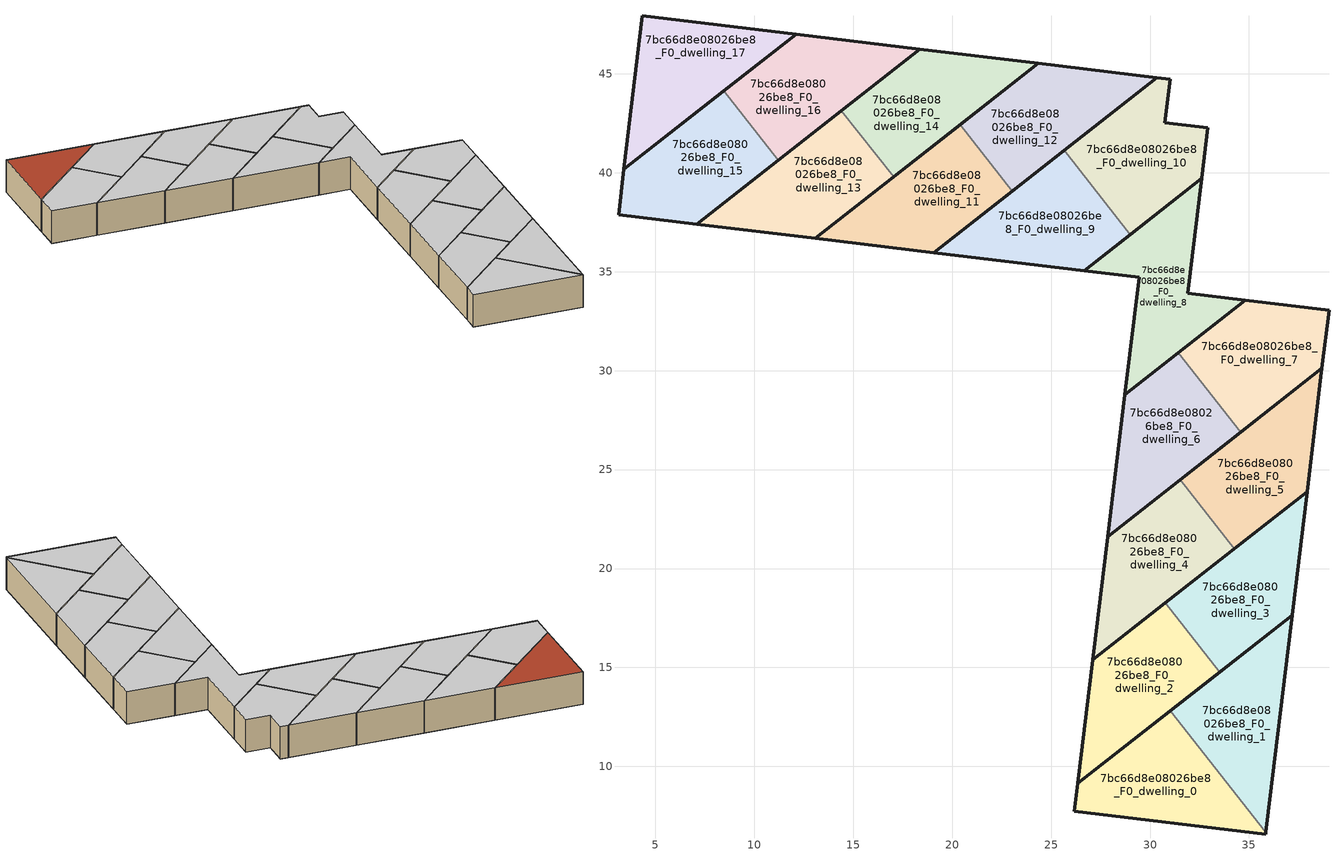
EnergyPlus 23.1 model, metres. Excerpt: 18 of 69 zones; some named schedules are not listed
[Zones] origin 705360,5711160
7bc66d8e08026be8_F0_dwelling_0
 floor ground (EU_floor_Construction): 35.84,6.57 35.85,6.67 31.03,12.81 26.35,9.14 26.18,7.74 z0
 wall outside (EU_wall_Construction): 35.85,6.67 35.84,6.57 26.18,7.74 26.35,9.14 31.03,12.81 z0:3
 wall to 7bc66d8e08026be8_F0_dwelling_1 (EU_wall_Construction): 31.03,12.81 35.85,6.67 z0:3
 ceiling to 7bc66d8e08026be8_F1_dwelling_0 (EU_floor_Construction): 31.03,12.81 35.85,6.67 35.84,6.57 26.18,7.74 26.35,9.14 z3
7bc66d8e08026be8_F0_dwelling_1
 floor ground (EU_floor_Construction): 35.85,6.67 37.18,17.64 31.03,12.81 z0
 wall outside (EU_wall_Construction): 31.03,12.81 37.18,17.64 35.85,6.67 z0:3
 ceiling to 7bc66d8e08026be8_F1_dwelling_1 (EU_floor_Construction): 37.18,17.64 35.85,6.67 31.03,12.81 z3
7bc66d8e08026be8_F0_dwelling_10
 floor ground (EU_floor_Construction): 32.62,39.73 32.93,42.27 30.76,42.54 31.02,44.73 30.34,44.81 25.66,41.13 28.99,36.88 z0
 wall outside (EU_wall_Construction): 25.66,41.13 30.34,44.81 31.02,44.73 30.76,42.54 32.93,42.27 32.62,39.73 28.99,36.88 z0:3
 wall to 7bc66d8e08026be8_F0_dwelling_9 (EU_wall_Construction): 28.99,36.88 25.66,41.13 z0:3
 ceiling to 7bc66d8e08026be8_F1_dwelling_10 (EU_floor_Construction): 31.02,44.73 30.76,42.54 32.93,42.27 32.62,39.73 28.99,36.88 25.66,41.13 30.34,44.81 z3
7bc66d8e08026be8_F0_dwelling_11
 floor ground (EU_floor_Construction): 23.03,39.07 20.4,42.42 13.08,36.68 19.08,35.96 z0
 wall outside (EU_wall_Construction): 23.03,39.07 19.08,35.96 13.08,36.68 20.4,42.42 z0:3
 wall to 7bc66d8e08026be8_F0_dwelling_12 (EU_wall_Construction): 20.4,42.42 23.03,39.07 z0:3
 ceiling to 7bc66d8e08026be8_F1_dwelling_11 (EU_floor_Construction): 20.4,42.42 23.03,39.07 19.08,35.96 13.08,36.68 z3
7bc66d8e08026be8_F0_dwelling_12
 floor ground (EU_floor_Construction): 30.34,44.81 24.35,45.53 20.4,42.42 23.03,39.07 z0
 wall outside (EU_wall_Construction): 20.4,42.42 24.35,45.53 30.34,44.81 23.03,39.07 z0:3
 ceiling to 7bc66d8e08026be8_F1_dwelling_12 (EU_floor_Construction): 30.34,44.81 23.03,39.07 20.4,42.42 24.35,45.53 z3
7bc66d8e08026be8_F0_dwelling_13
 floor ground (EU_floor_Construction): 17.04,39.79 14.41,43.14 7.09,37.4 13.08,36.68 z0
 wall outside (EU_wall_Construction): 17.04,39.79 13.08,36.68 7.09,37.4 14.41,43.14 z0:3
 wall to 7bc66d8e08026be8_F0_dwelling_14 (EU_wall_Construction): 14.41,43.14 17.04,39.79 z0:3
 ceiling to 7bc66d8e08026be8_F1_dwelling_13 (EU_floor_Construction): 14.41,43.14 17.04,39.79 13.08,36.68 7.09,37.4 z3
7bc66d8e08026be8_F0_dwelling_14
 floor ground (EU_floor_Construction): 24.35,45.53 18.36,46.25 14.41,43.14 17.04,39.79 z0
 wall outside (EU_wall_Construction): 14.41,43.14 18.36,46.25 24.35,45.53 17.04,39.79 z0:3
 ceiling to 7bc66d8e08026be8_F1_dwelling_14 (EU_floor_Construction): 24.35,45.53 17.04,39.79 14.41,43.14 18.36,46.25 z3
7bc66d8e08026be8_F0_dwelling_15
 floor ground (EU_floor_Construction): 11.21,40.64 8.46,44.14 3.41,40.17 3.14,37.88 7.09,37.4 z0
 wall outside (EU_wall_Construction): 11.21,40.64 7.09,37.4 3.14,37.88 3.41,40.17 8.46,44.14 z0:3
 wall to 7bc66d8e08026be8_F0_dwelling_16 (EU_wall_Construction): 8.46,44.14 11.21,40.64 z0:3
 ceiling to 7bc66d8e08026be8_F1_dwelling_15 (EU_floor_Construction): 8.46,44.14 11.21,40.64 7.09,37.4 3.14,37.88 3.41,40.17 z3
7bc66d8e08026be8_F0_dwelling_16
 floor ground (EU_floor_Construction): 18.36,46.25 12.11,47 8.46,44.14 11.21,40.64 z0
 wall outside (EU_wall_Construction): 8.46,44.14 12.11,47 18.36,46.25 11.21,40.64 z0:3
 ceiling to 7bc66d8e08026be8_F1_dwelling_16 (EU_floor_Construction): 18.36,46.25 11.21,40.64 8.46,44.14 12.11,47 z3
7bc66d8e08026be8_F0_dwelling_17
 floor ground (EU_floor_Construction): 12.11,47 4.35,47.94 3.41,40.17 z0
 wall outside (EU_wall_Construction): 3.41,40.17 4.35,47.94 12.11,47 3.41,40.17 z0:3
 roof outside (EU_roof_Construction): 12.11,47 3.41,40.17 4.35,47.94 z3
7bc66d8e08026be8_F0_dwelling_2
 floor ground (EU_floor_Construction): 33.51,14.77 30.77,18.26 27.11,15.38 26.35,9.14 z0
 wall outside (EU_wall_Construction): 33.51,14.77 26.35,9.14 27.11,15.38 30.77,18.26 z0:3
 wall to 7bc66d8e08026be8_F0_dwelling_3 (EU_wall_Construction): 30.77,18.26 33.51,14.77 z0:3
 ceiling to 7bc66d8e08026be8_F1_dwelling_2 (EU_floor_Construction): 30.77,18.26 33.51,14.77 26.35,9.14 27.11,15.38 z3
7bc66d8e08026be8_F0_dwelling_3
 floor ground (EU_floor_Construction): 37.18,17.64 37.94,23.88 30.77,18.26 33.51,14.77 z0
 wall outside (EU_wall_Construction): 30.77,18.26 37.94,23.88 37.18,17.64 33.51,14.77 z0:3
 ceiling to 7bc66d8e08026be8_F1_dwelling_3 (EU_floor_Construction): 37.94,23.88 37.18,17.64 33.51,14.77 30.77,18.26 z3
7bc66d8e08026be8_F0_dwelling_4
 floor ground (EU_floor_Construction): 34.27,21 31.53,24.5 27.86,21.62 27.11,15.38 z0
 wall outside (EU_wall_Construction): 34.27,21 27.11,15.38 27.86,21.62 31.53,24.5 z0:3
 wall to 7bc66d8e08026be8_F0_dwelling_5 (EU_wall_Construction): 31.53,24.5 34.27,21 z0:3
 ceiling to 7bc66d8e08026be8_F1_dwelling_4 (EU_floor_Construction): 31.53,24.5 34.27,21 27.11,15.38 27.86,21.62 z3
7bc66d8e08026be8_F0_dwelling_5
 floor ground (EU_floor_Construction): 37.94,23.88 38.69,30.12 31.53,24.5 34.27,21 z0
 wall outside (EU_wall_Construction): 31.53,24.5 38.69,30.12 37.94,23.88 34.27,21 z0:3
 ceiling to 7bc66d8e08026be8_F1_dwelling_5 (EU_floor_Construction): 38.69,30.12 37.94,23.88 34.27,21 31.53,24.5 z3
7bc66d8e08026be8_F0_dwelling_6
 floor ground (EU_floor_Construction): 34.58,26.89 31.43,30.9 28.73,28.78 27.86,21.62 z0
 wall outside (EU_wall_Construction): 34.58,26.89 27.86,21.62 28.73,28.78 31.43,30.9 z0:3
 wall to 7bc66d8e08026be8_F0_dwelling_7 (EU_wall_Construction): 31.43,30.9 34.58,26.89 z0:3
 ceiling to 7bc66d8e08026be8_F1_dwelling_6 (EU_floor_Construction): 31.43,30.9 34.58,26.89 27.86,21.62 28.73,28.78 z3
7bc66d8e08026be8_F0_dwelling_7
 floor ground (EU_floor_Construction): 38.69,30.12 39.05,33.05 34.81,33.56 31.43,30.9 34.58,26.89 z0
 wall outside (EU_wall_Construction): 31.43,30.9 34.81,33.56 39.05,33.05 38.69,30.12 34.58,26.89 z0:3
 ceiling to 7bc66d8e08026be8_F1_dwelling_7 (EU_floor_Construction): 39.05,33.05 38.69,30.12 34.58,26.89 31.43,30.9 34.81,33.56 z3
7bc66d8e08026be8_F0_dwelling_8
 floor ground (EU_floor_Construction): 34.81,33.56 31.91,33.91 32.62,39.73 26.67,35.05 29.45,34.72 28.73,28.78 z0
 wall outside (EU_wall_Construction): 31.91,33.91 34.81,33.56 28.73,28.78 29.45,34.72 26.67,35.05 32.62,39.73 31.91,33.91 z0:3
 ceiling to 7bc66d8e08026be8_F1_dwelling_8 (EU_floor_Construction): 32.62,39.73 31.91,33.91 34.81,33.56 28.73,28.78 29.45,34.72 26.67,35.05 z3
7bc66d8e08026be8_F0_dwelling_9
 floor ground (EU_floor_Construction): 28.99,36.88 25.66,41.13 19.08,35.96 26.67,35.05 z0
 wall outside (EU_wall_Construction): 28.99,36.88 26.67,35.05 19.08,35.96 25.66,41.13 z0:3
 ceiling to 7bc66d8e08026be8_F1_dwelling_9 (EU_floor_Construction): 25.66,41.13 28.99,36.88 26.67,35.05 19.08,35.96 z3
[Building]
EU S2 Campaign: North Axis=0; Terrain=City; Solar Distribution=FullExterior
[Site:Location]
London: Latitude=51.5; Longitude=-0.5; Time Zone=0; Elevation=25
[SizingPeriod:WeatherFileDays]
AnnualSizingPeriod: Begin Month=1; Begin Day of Month=1; End Month=12; End Day of Month=31; Day of Week for Start Day=Monday; Use Weather File Daylight Saving Period=No; Use Weather File Rain and Snow Indicators=No
[MATERIAL]
EU_InternalMass_Material: Roughness=MediumRough; Thickness=0.1; Conductivity=1; Density=1800; Specific Heat=900; Thermal Absorptance=0.9; Solar Absorptance=0.7; Visible Absorptance=0.7
[MATERIAL:NOMASS] Roughness=MediumRough; Thermal Absorptance=0.9; Solar Absorptance=0.7; Visible Absorptance=0.7
Name | Thermal Resistance
EU_wall_NoMass | 0.635353
EU_roof_NoMass | 0.675062
EU_floor_NoMass | 1.96382
[CONSTRUCTION]
EU_wall_Construction: EU_wall_NoMass
EU_roof_Construction: EU_roof_NoMass
EU_floor_Construction: EU_floor_NoMass
EU_InternalMass_Construction: EU_InternalMass_Material
[ZONE] Type=1; Multiplier=1; Ceiling Height=autocalculate; Floor Area=autocalculate; Part of Total Floor Area=Yes
Name | Volume
7bc66d8e08026be8_F0_dwelling_0 | 91.7073
7bc66d8e08026be8_F0_dwelling_1 | 91.7043
7bc66d8e08026be8_F0_dwelling_10 | 91.6875
7bc66d8e08026be8_F0_dwelling_11 | 91.7241
7bc66d8e08026be8_F0_dwelling_12 | 91.7065
7bc66d8e08026be8_F0_dwelling_13 | 91.7029
7bc66d8e08026be8_F0_dwelling_14 | 91.6904
7bc66d8e08026be8_F0_dwelling_15 | 91.6838
7bc66d8e08026be8_F0_dwelling_16 | 91.6868
7bc66d8e08026be8_F0_dwelling_17 | 91.6919
7bc66d8e08026be8_F0_dwelling_2 | 91.6787
7bc66d8e08026be8_F0_dwelling_3 | 91.6882
7bc66d8e08026be8_F0_dwelling_4 | 91.6956
7bc66d8e08026be8_F0_dwelling_5; 7bc66d8e08026be8_F0_dwelling_6 | 91.689
7bc66d8e08026be8_F0_dwelling_7 | 91.6948
7bc66d8e08026be8_F0_dwelling_8 | 91.6816
7bc66d8e08026be8_F0_dwelling_9 | 91.6912
[INTERNALMASS] Construction=EU_InternalMass_Construction
Name | Zone or ZoneList | Surface Area
7bc66d8e08026be8_F0_dwelling_0_EU_InternalMass | 7bc66d8e08026be8_F0_dwelling_0 | 30.5697
7bc66d8e08026be8_F0_dwelling_1_EU_InternalMass | 7bc66d8e08026be8_F0_dwelling_1 | 30.5667
7bc66d8e08026be8_F0_dwelling_2_EU_InternalMass | 7bc66d8e08026be8_F0_dwelling_2 | 30.5609
7bc66d8e08026be8_F0_dwelling_3_EU_InternalMass | 7bc66d8e08026be8_F0_dwelling_3 | 30.5615
7bc66d8e08026be8_F0_dwelling_4_EU_InternalMass | 7bc66d8e08026be8_F0_dwelling_4 | 30.565
7bc66d8e08026be8_F0_dwelling_5_EU_InternalMass | 7bc66d8e08026be8_F0_dwelling_5 | 30.5632
7bc66d8e08026be8_F0_dwelling_6_EU_InternalMass | 7bc66d8e08026be8_F0_dwelling_6 | 30.5618
7bc66d8e08026be8_F0_dwelling_7_EU_InternalMass | 7bc66d8e08026be8_F0_dwelling_7 | 30.5648
7bc66d8e08026be8_F0_dwelling_8_EU_InternalMass | 7bc66d8e08026be8_F0_dwelling_8 | 30.5609
7bc66d8e08026be8_F0_dwelling_9_EU_InternalMass | 7bc66d8e08026be8_F0_dwelling_9 | 30.5632
7bc66d8e08026be8_F0_dwelling_10_EU_InternalMass | 7bc66d8e08026be8_F0_dwelling_10 | 30.5626
7bc66d8e08026be8_F0_dwelling_11_EU_InternalMass | 7bc66d8e08026be8_F0_dwelling_11 | 30.5732
7bc66d8e08026be8_F0_dwelling_12_EU_InternalMass | 7bc66d8e08026be8_F0_dwelling_12 | 30.57
7bc66d8e08026be8_F0_dwelling_13_EU_InternalMass | 7bc66d8e08026be8_F0_dwelling_13 | 30.5659
7bc66d8e08026be8_F0_dwelling_14_EU_InternalMass | 7bc66d8e08026be8_F0_dwelling_14 | 30.5636
7bc66d8e08026be8_F0_dwelling_15_EU_InternalMass | 7bc66d8e08026be8_F0_dwelling_15 | 30.5617
7bc66d8e08026be8_F0_dwelling_16_EU_InternalMass | 7bc66d8e08026be8_F0_dwelling_16 | 30.5647
7bc66d8e08026be8_F0_dwelling_17_EU_InternalMass | 7bc66d8e08026be8_F0_dwelling_17 | 30.5644
[OTHEREQUIPMENT] Fuel Type=Electricity; Design Level Calculation Method=Watts/Area; Power per Zone Floor Area=1; Fraction Latent=0; Fraction Radiant=0; Fraction Lost=0; Carbon Dioxide Generation Rate=0; EndUse Subcategory=EU_Step8_InternalGains
Name | Zone or ZoneList or Space or SpaceList | Schedule
EU_Step8_InternalGain_7bc66d8e08026be8_F0_dwelling_0_f000 | 7bc66d8e08026be8_F0_dwelling_0 | EU_Step8_GainSchedule_7bc66d8e08026be8_F0_dwelling_0_f000
EU_Step8_InternalGain_7bc66d8e08026be8_F0_dwelling_1_f000 | 7bc66d8e08026be8_F0_dwelling_1 | EU_Step8_GainSchedule_7bc66d8e08026be8_F0_dwelling_1_f000
EU_Step8_InternalGain_7bc66d8e08026be8_F0_dwelling_2_f000 | 7bc66d8e08026be8_F0_dwelling_2 | EU_Step8_GainSchedule_7bc66d8e08026be8_F0_dwelling_2_f000
EU_Step8_InternalGain_7bc66d8e08026be8_F0_dwelling_3_f000 | 7bc66d8e08026be8_F0_dwelling_3 | EU_Step8_GainSchedule_7bc66d8e08026be8_F0_dwelling_3_f000
EU_Step8_InternalGain_7bc66d8e08026be8_F0_dwelling_4_f000 | 7bc66d8e08026be8_F0_dwelling_4 | EU_Step8_GainSchedule_7bc66d8e08026be8_F0_dwelling_4_f000
EU_Step8_InternalGain_7bc66d8e08026be8_F0_dwelling_5_f000 | 7bc66d8e08026be8_F0_dwelling_5 | EU_Step8_GainSchedule_7bc66d8e08026be8_F0_dwelling_5_f000
EU_Step8_InternalGain_7bc66d8e08026be8_F0_dwelling_6_f000 | 7bc66d8e08026be8_F0_dwelling_6 | EU_Step8_GainSchedule_7bc66d8e08026be8_F0_dwelling_6_f000
EU_Step8_InternalGain_7bc66d8e08026be8_F0_dwelling_7_f000 | 7bc66d8e08026be8_F0_dwelling_7 | EU_Step8_GainSchedule_7bc66d8e08026be8_F0_dwelling_7_f000
EU_Step8_InternalGain_7bc66d8e08026be8_F0_dwelling_8_f000 | 7bc66d8e08026be8_F0_dwelling_8 | EU_Step8_GainSchedule_7bc66d8e08026be8_F0_dwelling_8_f000
EU_Step8_InternalGain_7bc66d8e08026be8_F0_dwelling_9_f000 | 7bc66d8e08026be8_F0_dwelling_9 | EU_Step8_GainSchedule_7bc66d8e08026be8_F0_dwelling_9_f000
EU_Step8_InternalGain_7bc66d8e08026be8_F0_dwelling_10_f000 | 7bc66d8e08026be8_F0_dwelling_10 | EU_Step8_GainSchedule_7bc66d8e08026be8_F0_dwelling_10_f000
EU_Step8_InternalGain_7bc66d8e08026be8_F0_dwelling_11_f000 | 7bc66d8e08026be8_F0_dwelling_11 | EU_Step8_GainSchedule_7bc66d8e08026be8_F0_dwelling_11_f000
EU_Step8_InternalGain_7bc66d8e08026be8_F0_dwelling_12_f000 | 7bc66d8e08026be8_F0_dwelling_12 | EU_Step8_GainSchedule_7bc66d8e08026be8_F0_dwelling_12_f000
EU_Step8_InternalGain_7bc66d8e08026be8_F0_dwelling_13_f000 | 7bc66d8e08026be8_F0_dwelling_13 | EU_Step8_GainSchedule_7bc66d8e08026be8_F0_dwelling_13_f000
EU_Step8_InternalGain_7bc66d8e08026be8_F0_dwelling_14_f000 | 7bc66d8e08026be8_F0_dwelling_14 | EU_Step8_GainSchedule_7bc66d8e08026be8_F0_dwelling_14_f000
EU_Step8_InternalGain_7bc66d8e08026be8_F0_dwelling_15_f000 | 7bc66d8e08026be8_F0_dwelling_15 | EU_Step8_GainSchedule_7bc66d8e08026be8_F0_dwelling_15_f000
EU_Step8_InternalGain_7bc66d8e08026be8_F0_dwelling_16_f000 | 7bc66d8e08026be8_F0_dwelling_16 | EU_Step8_GainSchedule_7bc66d8e08026be8_F0_dwelling_16_f000
EU_Step8_InternalGain_7bc66d8e08026be8_F0_dwelling_17_f000 | 7bc66d8e08026be8_F0_dwelling_17 | EU_Step8_GainSchedule_7bc66d8e08026be8_F0_dwelling_17_f000
[ZONEVENTILATION:DESIGNFLOWRATE] Schedule=EU_AlwaysOn; Design Flow Rate Calculation Method=AirChanges/Hour; Air Changes per Hour=0.555504; Ventilation Type=Natural; Fan Pressure Rise=0; Fan Total Efficiency=1; Constant Term Coefficient=1; Temperature Term Coefficient=0; Velocity Term Coefficient=0; Velocity Squared Term Coefficient=0; Minimum Indoor Temperature=-100; Maximum Indoor Temperature=100; Delta Temperature=-100; Minimum Outdoor Temperature=-100; Maximum Outdoor Temperature=100; Maximum Wind Speed=40
Name | Zone or ZoneList or Space or SpaceList
EU_ConstantAir_7bc66d8e08026be8_F0_dwelling_0 | 7bc66d8e08026be8_F0_dwelling_0
EU_ConstantAir_7bc66d8e08026be8_F0_dwelling_1 | 7bc66d8e08026be8_F0_dwelling_1
EU_ConstantAir_7bc66d8e08026be8_F0_dwelling_2 | 7bc66d8e08026be8_F0_dwelling_2
EU_ConstantAir_7bc66d8e08026be8_F0_dwelling_3 | 7bc66d8e08026be8_F0_dwelling_3
EU_ConstantAir_7bc66d8e08026be8_F0_dwelling_4 | 7bc66d8e08026be8_F0_dwelling_4
EU_ConstantAir_7bc66d8e08026be8_F0_dwelling_5 | 7bc66d8e08026be8_F0_dwelling_5
EU_ConstantAir_7bc66d8e08026be8_F0_dwelling_6 | 7bc66d8e08026be8_F0_dwelling_6
EU_ConstantAir_7bc66d8e08026be8_F0_dwelling_7 | 7bc66d8e08026be8_F0_dwelling_7
EU_ConstantAir_7bc66d8e08026be8_F0_dwelling_8 | 7bc66d8e08026be8_F0_dwelling_8
EU_ConstantAir_7bc66d8e08026be8_F0_dwelling_9 | 7bc66d8e08026be8_F0_dwelling_9
EU_ConstantAir_7bc66d8e08026be8_F0_dwelling_10 | 7bc66d8e08026be8_F0_dwelling_10
EU_ConstantAir_7bc66d8e08026be8_F0_dwelling_11 | 7bc66d8e08026be8_F0_dwelling_11
EU_ConstantAir_7bc66d8e08026be8_F0_dwelling_12 | 7bc66d8e08026be8_F0_dwelling_12
EU_ConstantAir_7bc66d8e08026be8_F0_dwelling_13 | 7bc66d8e08026be8_F0_dwelling_13
EU_ConstantAir_7bc66d8e08026be8_F0_dwelling_14 | 7bc66d8e08026be8_F0_dwelling_14
EU_ConstantAir_7bc66d8e08026be8_F0_dwelling_15 | 7bc66d8e08026be8_F0_dwelling_15
EU_ConstantAir_7bc66d8e08026be8_F0_dwelling_16 | 7bc66d8e08026be8_F0_dwelling_16
EU_ConstantAir_7bc66d8e08026be8_F0_dwelling_17 | 7bc66d8e08026be8_F0_dwelling_17
[HVACTEMPLATE:THERMOSTAT] Constant Heating Setpoint=20; Constant Cooling Setpoint=50
EU_HeatOnly_7bc66d8e08026be8_F0_dwelling_0; EU_HeatOnly_7bc66d8e08026be8_F0_dwelling_1; EU_HeatOnly_7bc66d8e08026be8_F0_dwelling_2; EU_HeatOnly_7bc66d8e08026be8_F0_dwelling_3; EU_HeatOnly_7bc66d8e08026be8_F0_dwelling_4; EU_HeatOnly_7bc66d8e08026be8_F0_dwelling_5; EU_HeatOnly_7bc66d8e08026be8_F0_dwelling_6; EU_HeatOnly_7bc66d8e08026be8_F0_dwelling_7; EU_HeatOnly_7bc66d8e08026be8_F0_dwelling_8; EU_HeatOnly_7bc66d8e08026be8_F0_dwelling_9; EU_HeatOnly_7bc66d8e08026be8_F0_dwelling_10; EU_HeatOnly_7bc66d8e08026be8_F0_dwelling_11; EU_HeatOnly_7bc66d8e08026be8_F0_dwelling_12; EU_HeatOnly_7bc66d8e08026be8_F0_dwelling_13; EU_HeatOnly_7bc66d8e08026be8_F0_dwelling_14; EU_HeatOnly_7bc66d8e08026be8_F0_dwelling_15; EU_HeatOnly_7bc66d8e08026be8_F0_dwelling_16; EU_HeatOnly_7bc66d8e08026be8_F0_dwelling_17; EU_HeatOnly_7bc66d8e08026be8_F1_dwelling_0; EU_HeatOnly_7bc66d8e08026be8_F1_dwelling_1; EU_HeatOnly_7bc66d8e08026be8_F1_dwelling_2; EU_HeatOnly_7bc66d8e08026be8_F1_dwelling_3; EU_HeatOnly_7bc66d8e08026be8_F1_dwelling_4; EU_HeatOnly_7bc66d8e08026be8_F1_dwelling_5; EU_HeatOnly_7bc66d8e08026be8_F1_dwelling_6; EU_HeatOnly_7bc66d8e08026be8_F1_dwelling_7; EU_HeatOnly_7bc66d8e08026be8_F1_dwelling_8; EU_HeatOnly_7bc66d8e08026be8_F1_dwelling_9; EU_HeatOnly_7bc66d8e08026be8_F1_dwelling_10; EU_HeatOnly_7bc66d8e08026be8_F1_dwelling_11; EU_HeatOnly_7bc66d8e08026be8_F1_dwelling_12; EU_HeatOnly_7bc66d8e08026be8_F1_dwelling_13; EU_HeatOnly_7bc66d8e08026be8_F1_dwelling_14; EU_HeatOnly_7bc66d8e08026be8_F1_dwelling_15; EU_HeatOnly_7bc66d8e08026be8_F1_dwelling_16; EU_HeatOnly_7bc66d8e08026be8_F2_dwelling_0; EU_HeatOnly_7bc66d8e08026be8_F2_dwelling_1; EU_HeatOnly_7bc66d8e08026be8_F2_dwelling_2; EU_HeatOnly_7bc66d8e08026be8_F2_dwelling_3; EU_HeatOnly_7bc66d8e08026be8_F2_dwelling_4; EU_HeatOnly_7bc66d8e08026be8_F2_dwelling_5; EU_HeatOnly_7bc66d8e08026be8_F2_dwelling_6; EU_HeatOnly_7bc66d8e08026be8_F2_dwelling_7; EU_HeatOnly_7bc66d8e08026be8_F2_dwelling_8; EU_HeatOnly_7bc66d8e08026be8_F2_dwelling_9; EU_HeatOnly_7bc66d8e08026be8_F2_dwelling_10; EU_HeatOnly_7bc66d8e08026be8_F2_dwelling_11; EU_HeatOnly_7bc66d8e08026be8_F2_dwelling_12; EU_HeatOnly_7bc66d8e08026be8_F2_dwelling_13; EU_HeatOnly_7bc66d8e08026be8_F2_dwelling_14
